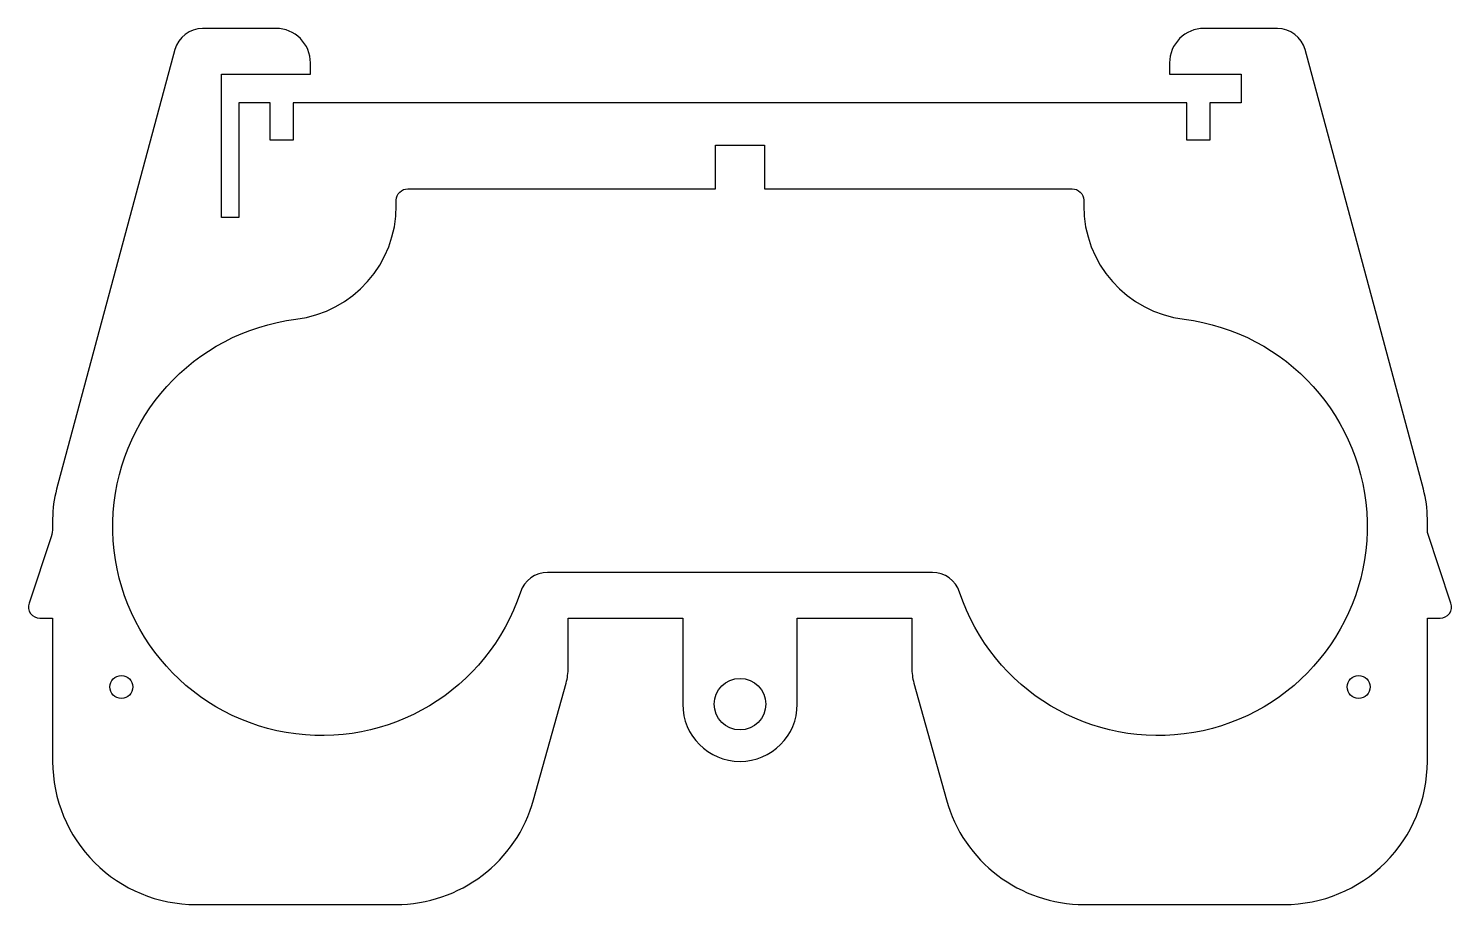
# Model space of a CAD drawing. Header units: millimetres. Extents: x -124 to 124, y -75 to 78.
import ezdxf

# ---------------------------------------------------------------- set-up
doc = ezdxf.new("R2010")
doc.units = ezdxf.units.MM
doc.layers.get('0').update_dxf_attribs({"linetype": 'CONTINUOUS'})

msp = doc.modelspace()

# ---------------------------------------------------------------- linework, layer by layer
for points in [[(-87.5, 65), (-87.5, 45), (-90.5, 45), (-90.5, 70), (-75, 70), (-75, 72, 0.414214), (-81, 78), (-93.82, 78, 0.339121), (-98.65, 74.3), (-119.31, -2.45, 0.065844), (-120, -7.65), (-120, -9.19, -0.080612), (-120.26, -10.77), (-124.12, -22.37, 0.511918), (-122.23, -25), (-120, -25), (-120, -50, 0.414214), (-95, -75), (-60.11, -75, 0.336906), (-36.03, -56.69), (-30.36, -36.31, 0.067841), (-30, -33.64), (-30, -25), (-10, -25), (-10, -40, 1), (10, -40), (10, -25), (30, -25), (30, -33.64, 0.067841), (30.36, -36.31), (36.03, -56.69, 0.336906), (60.11, -75), (95, -75, 0.414214), (120, -50), (120, -25), (122.23, -25, 0.511918), (124.12, -22.37), (120, -10), (120, -7.65, 0.065844), (119.31, -2.45), (98.65, 74.3, 0.339121), (93.82, 78), (81, 78, 0.414214), (75, 72), (75, 70), (87.5, 70), (87.5, 65), (82, 65), (82, 58.5), (78, 58.5), (78, 65), (-78, 65), (-78, 58.5), (-82, 58.5), (-82, 65)], [(-77.52, 27.22, 0.378283), (-60, 47.06), (-60, 48, -0.414214), (-58, 50), (-4.25, 50), (-4.25, 57.6), (4.25, 57.6), (4.25, 50), (58, 50, -0.414214), (60, 48), (60, 47.06, 0.378283), (77.52, 27.22, -1.815759), (38.34, -20.43, 0.323688), (33.59, -17), (-33.59, -17, 0.323688), (-38.34, -20.43, -1.815759)]]:
    msp.add_lwpolyline(points, format="xyb", close=True)
for centre, radius in [((-108, -37), 2), ((0, -40), 4.5), ((108, -37), 2)]:
    msp.add_circle(centre, radius)

doc.saveas('drawing.dxf')
